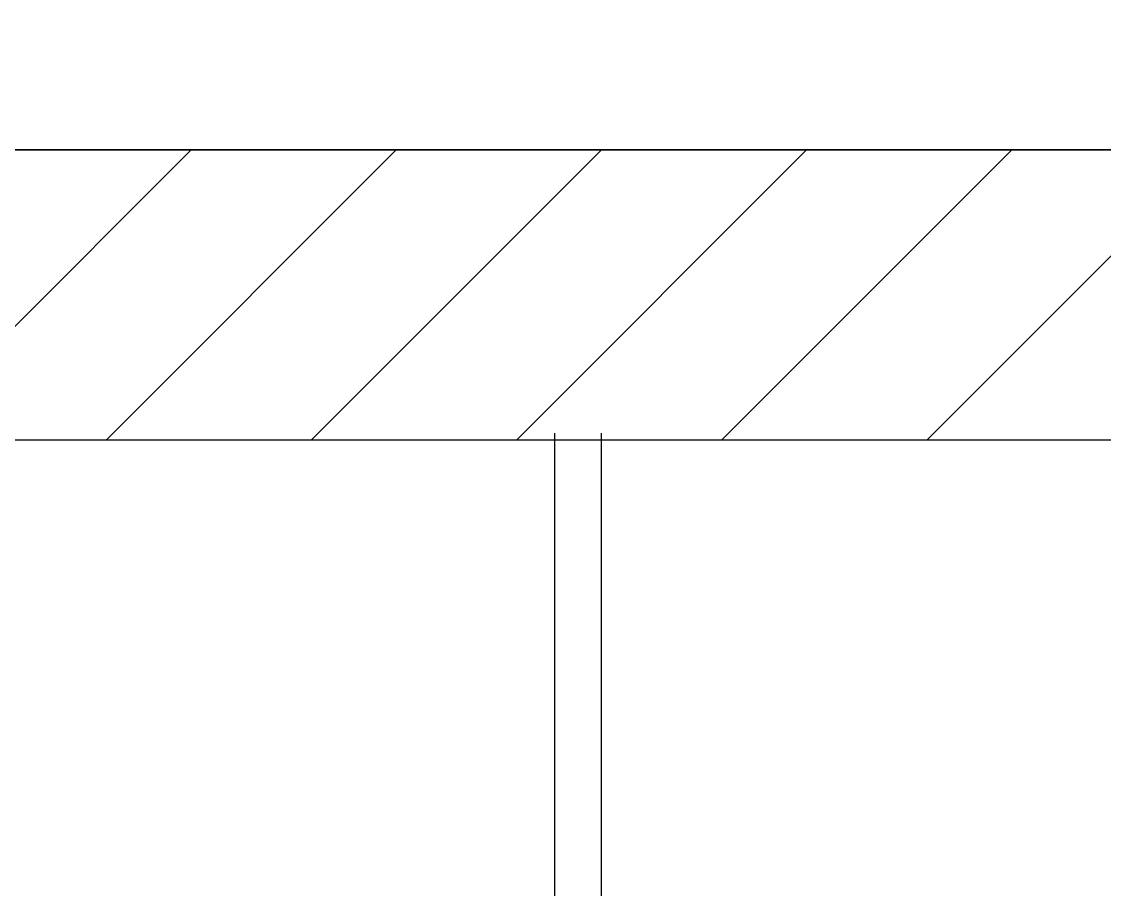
# Model space of a CAD drawing. Header units: millimetres. Extents: x -7413 to 64677, y 6112 to 38711.
# Drawn here: x 16513.8 to 16887, y 18368 to 18667 of the extents above; entities that cross this region are included whole.
import ezdxf

# ---------------------------------------------------------------- set-up
doc = ezdxf.new("R2010")
doc.units = ezdxf.units.MM
doc.header["$LTSCALE"] = 100
for name, color, linetype in [('CO-BATH', 6, 'Continuous'), ('F-HAT', 251, 'Continuous'), ('내부벽체선', 3, 'Continuous'), ('외곽선', 2, 'Continuous'), ('치수선', 1, 'Continuous'), ('해치', 8, 'Continuous')]:
    doc.layers.add(name, color=color, linetype=linetype)

# ---------------------------------------------------------------- blocks, each defined once
blk = doc.blocks.new('평면도')
at = {"layer": '외곽선'}
blk.add_lwpolyline([(20590.13, 14978.9), (20590.13, 16980.9), (19345.13, 16980.9), (19345.13, 15828.9), (19145.13, 15828.9), (19145.13, 17180.9), (21183.13, 17180.9), (21183.13, 16580.9), (22236.13, 16580.9), (22236.13, 20089.9), (21636.13, 20089.9), (21636.13, 20289.9), (22236.13, 20289.9), (22236.13, 21504.9), (21636.13, 21504.9), (21636.13, 21704.9)], dxfattribs=at)
blk = doc.blocks.new('FFFFFEREREW')
at = {"layer": 'F-HAT'}
for p, q in [((287019.92, 71095.03), (287019.92, 71321.5)), ((287035.92, 71095.03), (287035.92, 71321.5))]:
    blk.add_line(p, q, dxfattribs=at)

msp = doc.modelspace()

# ---------------------------------------------------------------- hatches: boundary and pattern name
at = {"layer": '해치'}
h = msp.add_hatch(dxfattribs=at)
h.set_pattern_fill('_USER', color=256, scale=50, angle=45, pattern_type=0)
h.set_pattern_definition([(45, (0, 0), (-35.35534, 35.35534), [])])
h.paths.add_polyline_path([(17657.64, 18622.86), (16465.39, 18622.86), (16465.39, 18522.86), (17657.64, 18522.86)])
h.paths.add_polyline_path([(16465.39, 18622.86), (16355.64, 18622.86), (16355.64, 18522.86), (16465.39, 18522.86)])
h.paths.add_polyline_path([(18357.64, 18622.86), (18257.64, 18622.86), (18257.64, 18522.86), (18357.64, 18522.86)])

# ---------------------------------------------------------------- linework, layer by layer
at = {"layer": '내부벽체선'}
msp.add_lwpolyline([(16355.64, 18622.86), (18357.64, 18622.86), (18357.64, 18522.86), (16355.64, 18522.86), (16355.64, 18622.86)], dxfattribs=at)

# ---------------------------------------------------------------- block references
at = {"layer": 'CO-BATH', "xscale": -1, "rotation": 359.9999999999999}
msp.add_blockref('FFFFFEREREW', (303733.56, -52796.31), dxfattribs=at)
at = {"layer": '치수선', "rotation": 90}
msp.add_blockref('평면도', (33336.54, -1967.27), dxfattribs=at)

doc.saveas('drawing.dxf')
